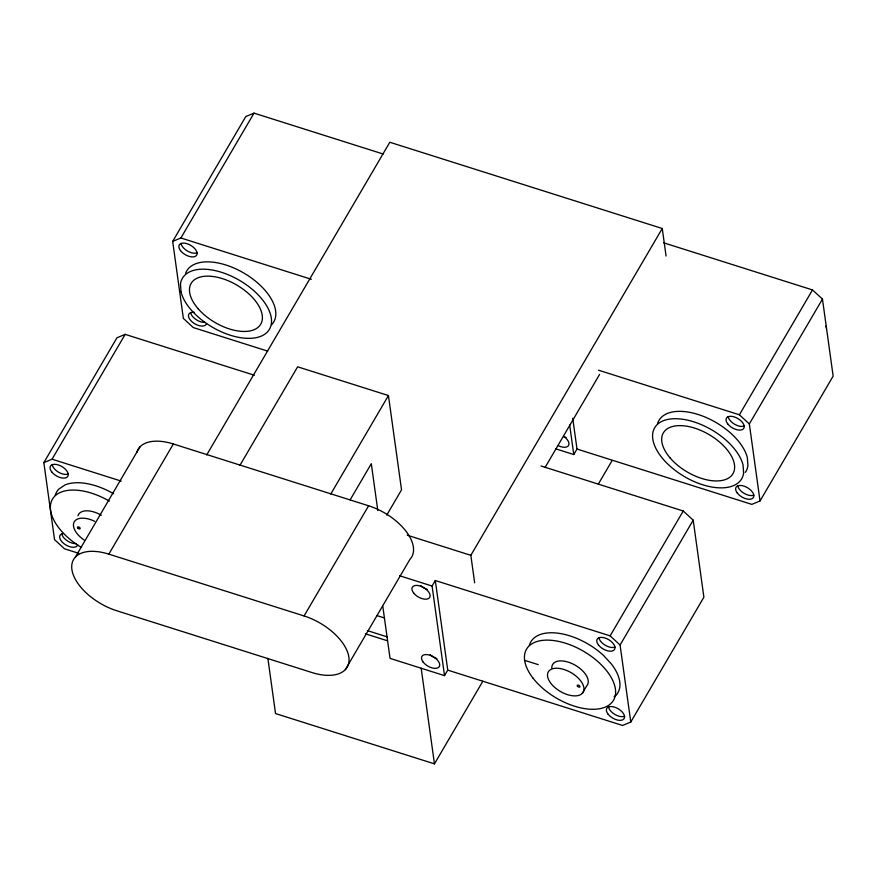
<?xml version="1.0" encoding="UTF-8"?>
<svg xmlns="http://www.w3.org/2000/svg" width="877" height="877" viewBox="0 0 877 877"><rect width="100%" height="100%" fill="white"/><g stroke="black" fill="none" stroke-linecap="round" stroke-linejoin="round"><path stroke-width="1.32" d="M267.682 351.118L193.313 327.581L183.359 318.417L172.681 241.394L245.801 116.542L254.012 113.133L383.161 154.012M78.842 553.343L64.492 548.794L54.538 539.64L43.85 462.617L116.97 337.766L125.181 334.356L254.341 375.235M172.681 241.394L180.881 237.985L254.012 113.133M43.85 462.617L52.061 459.208L125.181 334.356M75.4 557.081L139.925 446.919M108.836 554.143L304.078 615.95A45.385 24.359 30.4 0 1 348.871 657.18A45.385 24.359 30.4 0 1 311.938 672.538L116.685 610.732A45.385 24.359 30.4 0 1 71.892 569.502A45.385 24.359 30.4 0 1 108.836 554.143L173.35 443.981L368.603 505.788A45.385 24.359 30.4 0 1 409.888 559.427L345.363 669.589M206.698 454.922L389.816 142.26L662.256 228.502L666.071 256.007M239.98 465.248L297.632 366.805L388.445 395.549L401.534 489.859L386.746 515.106M330.793 493.992L388.445 395.549M350.142 499.846L371.3 463.703L377.801 510.524M304.078 615.95L368.603 505.788M382.789 606.226L390.035 658.375L444.518 675.63L432.087 586.033L435.31 580.53L610.129 635.869L620.083 645.023L630.771 722.045L622.56 725.454L447.741 670.116L435.31 580.53M474.654 582.832L470.839 555.327L662.256 228.502M545.001 467.594L599.594 374.391M555.612 448.794L573.777 454.549L577 449.035L572.736 418.285M444.518 675.63L447.741 670.116M267.869 658.32L275.531 713.56L434.455 763.867L482.843 681.243M598.289 484.126L612.124 460.524M598.487 370.182L739.388 414.788L812.508 289.925L822.462 299.09L833.15 376.112L760.03 500.964L751.819 504.374L577 449.035M610.129 635.869L683.249 511.006L693.203 520.171L703.891 597.193L630.771 722.045M582.339 693.323A20.171 10.82 30.4 0 0 563.999 669.48A20.171 10.82 30.4 0 0 550.877 683.358A20.171 10.82 30.4 0 0 582.339 693.323L586.636 685.978A20.171 10.82 30.4 0 0 573.832 664.448A20.171 10.82 30.4 0 0 551.797 667.89M760.03 500.964L749.342 423.942L822.462 299.09M620.083 645.023L693.203 520.171M614.097 696.7L615.84 695.527A50.427 27.055 30.4 0 0 611.488 664.097L603.365 655.305A50.427 27.055 30.4 0 0 529.357 645.34M663.79 242.852L812.508 289.925M180.881 237.985L311.346 279.281M541.054 465.994L683.249 511.006M407.268 535.2L470.839 555.327M52.061 459.208L121.201 481.089M399.649 575.772L432.087 586.033M524.632 660.337L538.259 664.645M376.913 615.577L384.477 617.978M367.419 630.607L387.097 636.845M365.347 633.786L387.491 640.802M739.388 414.788L749.342 423.942M569.688 425.126L573.777 454.549M421.179 668.208L434.455 763.867M136.79 452.455A45.385 24.359 30.4 0 1 173.35 443.981M55.284 495.275A50.427 27.055 30.4 0 1 58.77 489.136L65.084 484.904A50.427 27.055 30.4 0 1 113.626 493.751M81.484 547.511A50.427 27.055 30.4 0 1 52.532 499.024A50.427 27.055 30.4 0 1 109.318 501.096M76.2 543.587A10.085 5.415 30.4 0 1 61.818 533.83M77.976 515.829A20.171 10.82 30.4 0 1 101.315 515.227M68.34 474.029A10.085 5.415 30.4 0 1 58.638 472.254A10.085 5.415 30.4 0 1 52.225 464.667M77.746 544.781A10.085 5.415 30.4 0 1 63.911 543.619A10.085 5.415 30.4 0 1 63.451 533.501M84.104 540.002A20.171 10.82 30.4 0 1 74.227 521.859A20.171 10.82 30.4 0 1 94.683 521.333M657.509 423.777A50.427 27.055 30.4 0 1 702.291 415.939A50.427 27.055 30.4 0 1 747.357 457.662L747.917 465.676A50.427 27.055 30.4 0 1 745.384 472.352M825.981 326.08A50.427 27.055 30.4 0 1 826.43 328.458M563.659 436.373A10.085 5.415 30.4 0 1 568.592 445.439A10.085 5.415 30.4 0 1 558.364 445.702M566.125 437.48A10.085 5.415 30.4 0 1 563.736 436.527M744.31 426.014A10.085 5.415 30.4 0 1 734.608 424.238A10.085 5.415 30.4 0 1 728.195 416.652M753.913 495.165A10.085 5.415 30.4 0 1 744.2 493.4A10.085 5.415 30.4 0 1 737.787 485.814M436.867 658.561A10.085 5.415 30.4 0 1 430.19 654.691M615.062 647.094A10.085 5.415 30.4 0 1 605.349 645.319A10.085 5.415 30.4 0 1 598.936 637.732M624.654 716.246A10.085 5.415 30.4 0 1 614.941 714.481A10.085 5.415 30.4 0 1 608.539 706.895M427.263 589.41A10.085 5.415 30.4 0 1 420.587 585.529M205.021 322.374A10.085 5.415 30.4 0 1 190.649 312.618M197.172 252.806A10.085 5.415 30.4 0 1 187.459 251.041A10.085 5.415 30.4 0 1 181.046 243.455M185.672 273.153A50.427 27.055 30.4 0 1 244.738 273.58A50.427 27.055 30.4 0 1 271.651 324.698M206.577 323.569A10.085 5.415 30.4 0 1 191.767 321.574A10.085 5.415 30.4 0 1 194.387 312.344M743.619 473.021L743.06 465.007A50.427 27.055 30.4 0 0 671.87 418.844A50.427 27.055 30.4 0 0 675.498 470.631A50.427 27.055 30.4 0 0 743.619 473.021M181.046 292.041L180.476 284.027A50.427 27.055 30.4 0 1 248.597 286.428A50.427 27.055 30.4 0 1 252.236 338.215A50.427 27.055 30.4 0 1 181.046 292.041M51.721 471.87A10.085 5.415 30.4 0 0 67.452 476.847A10.085 5.415 30.4 0 0 58.277 464.931A10.085 5.415 30.4 0 0 51.721 471.87M77.713 528.02A1.513 0.811 30.4 0 0 80.07 528.765A1.513 0.811 30.4 0 0 78.7 526.978A1.513 0.811 30.4 0 0 77.713 528.02M670.291 458.145A40.342 21.651 30.4 0 0 732.503 474.402A40.342 21.651 30.4 0 0 691.701 427.263A40.342 21.651 30.4 0 0 670.291 458.145M737.294 493.017A10.085 5.415 30.4 0 0 753.025 497.993A10.085 5.415 30.4 0 0 743.849 486.077A10.085 5.415 30.4 0 0 737.294 493.017M727.702 423.854A10.085 5.415 30.4 0 0 743.422 428.831A10.085 5.415 30.4 0 0 734.257 416.915A10.085 5.415 30.4 0 0 727.702 423.854M423.185 662.113A10.085 5.415 30.4 0 0 438.917 667.09A10.085 5.415 30.4 0 0 429.741 655.174A10.085 5.415 30.4 0 0 423.185 662.113M532.898 677.976A50.427 27.055 30.4 0 0 611.543 702.872A50.427 27.055 30.4 0 0 565.676 643.269A50.427 27.055 30.4 0 0 532.898 677.976M608.035 714.097A10.085 5.415 30.4 0 0 623.766 719.074A10.085 5.415 30.4 0 0 614.591 707.158A10.085 5.415 30.4 0 0 608.035 714.097M413.593 592.951A10.085 5.415 30.4 0 0 429.313 597.928A10.085 5.415 30.4 0 0 420.149 586.011A10.085 5.415 30.4 0 0 413.593 592.951M598.443 644.935A10.085 5.415 30.4 0 0 614.174 649.923A10.085 5.415 30.4 0 0 604.998 637.996A10.085 5.415 30.4 0 0 598.443 644.935M577.472 686.22A1.513 0.811 30.4 0 0 579.829 686.965A1.513 0.811 30.4 0 0 578.447 685.178A1.513 0.811 30.4 0 0 577.472 686.22M198.07 308.66A40.342 21.651 30.4 0 0 260.272 324.918A40.342 21.651 30.4 0 0 219.469 277.779A40.342 21.651 30.4 0 0 198.07 308.66M180.552 250.658A10.085 5.415 30.4 0 0 196.284 255.635A10.085 5.415 30.4 0 0 187.108 243.718A10.085 5.415 30.4 0 0 180.552 250.658"/></g></svg>
